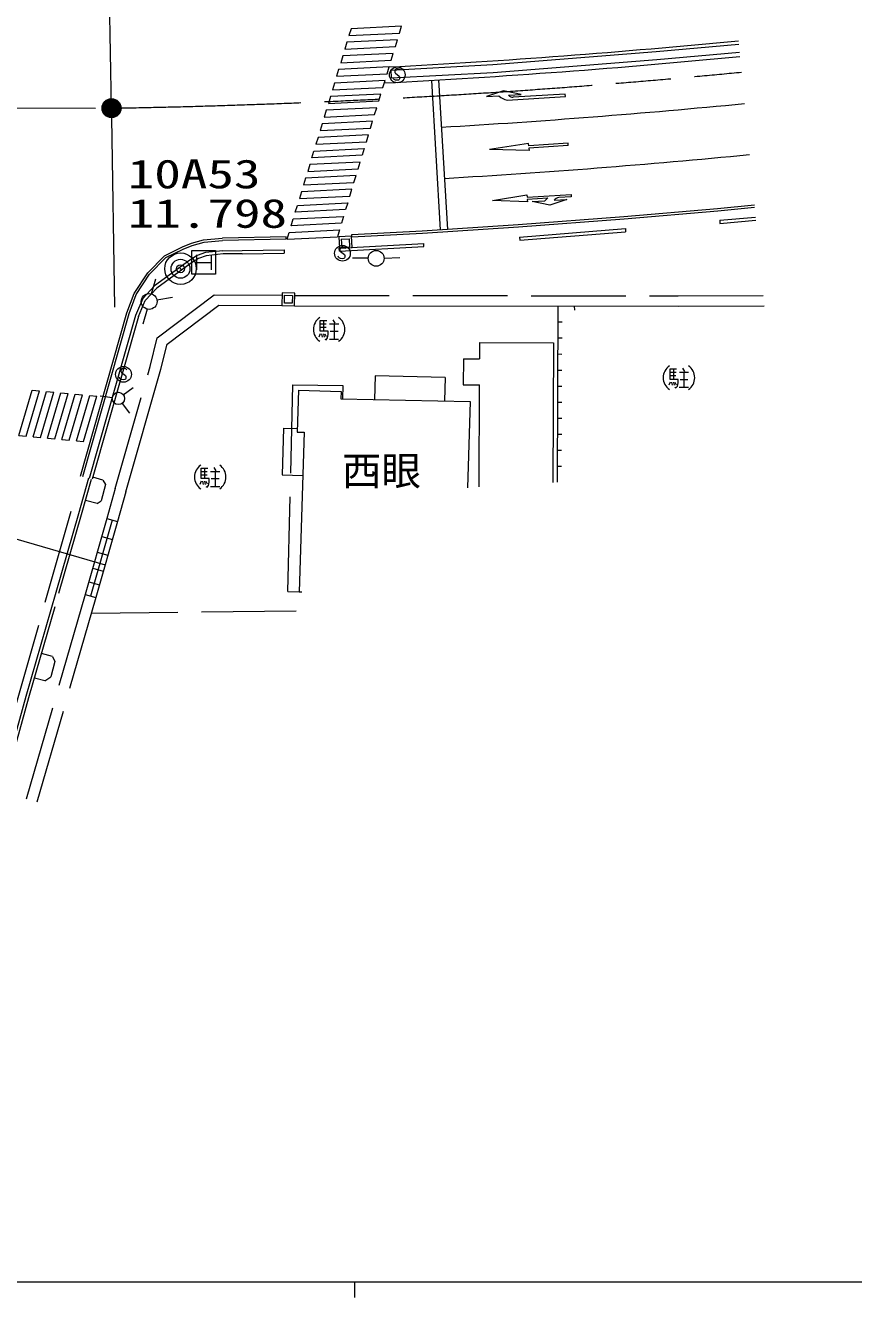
# Model space of a CAD drawing. Units: millimetres, scale not verified. Extents: x 40000 to 680000, y 20000 to 380000.
# Drawn here: x 347152 to 399639, y 204000 to 284632 of the extents above; entities that cross this region are included whole.
import ezdxf
from ezdxf.enums import TextEntityAlignment as Align

# ---------------------------------------------------------------- set-up
doc = ezdxf.new("R2010")
doc.units = ezdxf.units.MM
doc.header["$LTSCALE"] = 1000
doc.header["$PDMODE"] = 32
doc.header["$PDSIZE"] = 500
doc.linetypes.add('CHAIN', pattern=[18.5, 12, -1.5, 3.5, -1.5])
doc.linetypes.add('DASHED', pattern=[7.5, 6, -1.5])
for name, color, linetype, lineweight in [('M-BGD', 7, 'Continuous', 13), ('M-BMK', 2, 'CHAIN', 13), ('M-BMK-OTRS', 5, 'Continuous', 13), ('M-BMK-SRVR', 3, 'Continuous', 13), ('M-STR-STRC', 7, 'Continuous', 13), ('M-TTL-BAND', 7, 'Continuous', 13)]:
    doc.layers.add(name, color=color, linetype=linetype, lineweight=lineweight)
doc.layers.add('M-OTRS', color=6, linetype='Continuous')
doc.styles.add('ＭＳ ゴシック', font='')
doc.styles.get('ＭＳ ゴシック').set_extended_font_data('MS Gothic')

msp = doc.modelspace()

# ---------------------------------------------------------------- linework, layer by layer
at = {"layer": 'M-BGD'}
for p, q in [((387136, 282973), (392362, 283437)), ((376770, 282158), (387136, 282973)), ((376804, 281659), (387180, 282475)), ((387180, 282475), (392411, 282939)), ((370302, 281806), (376770, 282158)), ((370302, 281806), (370329, 281307)), ((370329, 281307), (376804, 281659)), ((378473, 271213), (385176, 271751)), ((385176, 271751), (385192, 271552)), ((391153, 272279), (393430, 272482)), ((391155, 272279), (391171, 272079)), ((391171, 272079), (393449, 272283)), ((367813, 271266), (367023, 271223)), ((367023, 271223), (367061, 270522)), ((367172, 271081), (367671, 271108)), ((367172, 271081), (367199, 270582)), ((367671, 271108), (367699, 270609)), ((367851, 270565), (367813, 271266)), ((378473, 271213), (378488, 271013)), ((378488, 271013), (385192, 271552)), ((358560, 270235), (358037, 270041)), ((359655, 270349), (358560, 270235)), ((359676, 270150), (358606, 270038)), ((359655, 270349), (360884, 270357)), ((360888, 270157), (359676, 270150)), ((360884, 270357), (363552, 270404)), ((360888, 270157), (363556, 270204)), ((363552, 270404), (363556, 270204)), ((367043, 270521), (372397, 270811)), ((367054, 270321), (367043, 270521)), ((367054, 270321), (372408, 270611)), ((367061, 270522), (367851, 270565)), ((367199, 270582), (367699, 270609)), ((372408, 270611), (372397, 270811)), ((357570, 269757), (355342, 268129)), ((357681, 269590), (355474, 267978)), ((358037, 270041), (357570, 269757)), ((358124, 269860), (357681, 269590)), ((357986, 270085), (357986, 269147)), ((357986, 269616), (358924, 269616)), ((358606, 270038), (358124, 269860)), ((358924, 270085), (358924, 269147)), ((368881, 269874), (367881, 269884)), ((369887, 269889), (370886, 269926)), ((355133, 267618), (355406, 268580)), ((355342, 268129), (354585, 267335)), ((355474, 267978), (354730, 267197)), ((354585, 267335), (354121, 266249)), ((354314, 266194), (354730, 267197)), ((355488, 267230), (356471, 267416)), ((356131, 264430), (359406, 266898)), ((359406, 266898), (363410, 266879)), ((363422, 267684), (363410, 266879)), ((364221, 267672), (363422, 267684)), ((363562, 267027), (363570, 267532)), ((364062, 267020), (363562, 267027)), ((363570, 267532), (364069, 267524)), ((364069, 267524), (364062, 267020)), ((364209, 266867), (364221, 267672)), ((354121, 266249), (351186, 255917)), ((354314, 266194), (351378, 255863)), ((354861, 266654), (354592, 265691)), ((363410, 266879), (364209, 266867)), ((364209, 266867), (388530, 266844)), ((380878, 255684), (380917, 266855)), ((381937, 266844), (381949, 266594)), ((388530, 266844), (393978, 266856)), ((365833, 265257), (365833, 265927)), ((365833, 265927), (366251, 265927)), ((365833, 265719), (366211, 265719)), ((365833, 265509), (366209, 265509)), ((366045, 265927), (366045, 265257)), ((366424, 265719), (367011, 265719)), ((366424, 265719), (367006, 265719)), ((366632, 265973), (366757, 265763)), ((366713, 265719), (366713, 264753)), ((380913, 265839), (381163, 265839)), ((365835, 265088), (365751, 264881)), ((366339, 265257), (365833, 265257)), ((365918, 265089), (365962, 264881)), ((366044, 265088), (366086, 264882)), ((366128, 265088), (366212, 264920)), ((366131, 264756), (366209, 264712)), ((366209, 264712), (366297, 264832)), ((366297, 264832), (366339, 265040)), ((366339, 265040), (366339, 265257)), ((366422, 264753), (367004, 264753)), ((366466, 265257), (366964, 265257)), ((375935, 264528), (375933, 263496)), ((375935, 264528), (380614, 264519)), ((380612, 264519), (380588, 255666)), ((380910, 264823), (381160, 264822)), ((355740, 262843), (356131, 264430)), ((380906, 263807), (381156, 263806)), ((374917, 263499), (374898, 261845)), ((374917, 263499), (375933, 263496)), ((388006, 262198), (388006, 262868)), ((388006, 262868), (388424, 262868)), ((388219, 262868), (388219, 262198)), ((388805, 262914), (388930, 262704)), ((353515, 255080), (355740, 262843)), ((369318, 262417), (369272, 260917)), ((373759, 262316), (369318, 262417)), ((373759, 262316), (373715, 260830)), ((380903, 262791), (381153, 262790)), ((388006, 262660), (388385, 262660)), ((388006, 262450), (388383, 262450)), ((388512, 262198), (388006, 262198)), ((388512, 261981), (388512, 262198)), ((388597, 262660), (389184, 262660)), ((388597, 262660), (389179, 262660)), ((388639, 262198), (389138, 262198)), ((388886, 262660), (388886, 261695)), ((346731, 258645), (347577, 261523)), ((347188, 258601), (348033, 261479)), ((347577, 261523), (348033, 261479)), ((347644, 258557), (348489, 261435)), ((348100, 258513), (348945, 261392)), ((348489, 261435), (348945, 261392)), ((348556, 258470), (349401, 261348)), ((349012, 258426), (349857, 261304)), ((349401, 261348), (349857, 261304)), ((349468, 258382), (350313, 261260)), ((350313, 261260), (350770, 261216)), ((353356, 261220), (353985, 261684)), ((364460, 261521), (364378, 258855)), ((364460, 261521), (367166, 261429)), ((367166, 261429), (367150, 260959)), ((374898, 261845), (375929, 261842)), ((375910, 255378), (375928, 261842)), ((380899, 261775), (381149, 261774)), ((388008, 262029), (387924, 261822)), ((388092, 262031), (388135, 261822)), ((388218, 262029), (388260, 261823)), ((388302, 262029), (388386, 261862)), ((388304, 261697), (388383, 261653)), ((388383, 261653), (388470, 261773)), ((388470, 261773), (388512, 261981)), ((388595, 261695), (389177, 261695)), ((349924, 258338), (350770, 261216)), ((350381, 258295), (351226, 261173)), ((350837, 258251), (351682, 261129)), ((351226, 261173), (351682, 261129)), ((351884, 261165), (352656, 261048)), ((353274, 260675), (353737, 260046)), ((367150, 260959), (375335, 260798)), ((375335, 260798), (375170, 255332)), ((380896, 260759), (381146, 260758)), ((380892, 259743), (381142, 259742)), ((363509, 259116), (363426, 256147)), ((363509, 259116), (364385, 259086)), ((364378, 258855), (364808, 258842)), ((364808, 258842), (364503, 248738)), ((346731, 258645), (347188, 258601)), ((347644, 258557), (348100, 258513)), ((348556, 258470), (349012, 258426)), ((349468, 258382), (349924, 258338)), ((350381, 258295), (350837, 258251)), ((380889, 258727), (381139, 258726)), ((380885, 257711), (381135, 257710)), ((358294, 255905), (358294, 256575)), ((358294, 256575), (358712, 256575)), ((358506, 256575), (358506, 255905)), ((359093, 256621), (359218, 256411)), ((380882, 256695), (381132, 256694)), ((351156, 255926), (350511, 253679)), ((358296, 255737), (358212, 255529)), ((358294, 256367), (358673, 256367)), ((358294, 256157), (358670, 256157)), ((358800, 255905), (358294, 255905)), ((358380, 255738), (358423, 255529)), ((358506, 255737), (358547, 255531)), ((358589, 255737), (358673, 255569)), ((358758, 255480), (358800, 255688)), ((358800, 255688), (358800, 255905)), ((358885, 256367), (359472, 256367)), ((358885, 256367), (359467, 256367)), ((358927, 255905), (359426, 255905)), ((359174, 256367), (359174, 255402)), ((363426, 256147), (364725, 256102)), ((358592, 255404), (358670, 255360)), ((358670, 255360), (358758, 255480)), ((358883, 255402), (359465, 255402)), ((352311, 253378), (350937, 248556)), ((352648, 253282), (351273, 248460)), ((352985, 253186), (351610, 248364)), ((352311, 253378), (352985, 253186)), ((351988, 252245), (352661, 252053)), ((351703, 251243), (352376, 251051)), ((351415, 250234), (352088, 250043)), ((351166, 249362), (351840, 249170)), ((349076, 248694), (347184, 242095)), ((350937, 248556), (351610, 248364)), ((364503, 248738), (364660, 248736))]:
    msp.add_line(p, q, dxfattribs=at)
at = {"layer": 'M-BGD', "linetype": 'DASHED'}
for p, q in [((355511, 264840), (359108, 267549)), ((359108, 267549), (363413, 267529)), ((364210, 267517), (388528, 267494)), ((388528, 267494), (393915, 267506)), ((355060, 263010), (355511, 264840)), ((352842, 255273), (355060, 263010)), ((363786, 248750), (364098, 261858)), ((364098, 261858), (367263, 261802)), ((367263, 261802), (367237, 260958)), ((350703, 253624), (351348, 255871)), ((352062, 255811), (351417, 256000)), ((352062, 255811), (352233, 255525)), ((352233, 255525), (351944, 254506)), ((352848, 255271), (352311, 253377)), ((353521, 255078), (352985, 253186)), ((351689, 254330), (350964, 254531)), ((351689, 254330), (351944, 254506)), ((350511, 253679), (349076, 248694)), ((349268, 248639), (350703, 253624)), ((350937, 248558), (346854, 234375)), ((347376, 242040), (349268, 248639)), ((351610, 248364), (347585, 234385)), ((363786, 248750), (364503, 248738)), ((364308, 247502), (351343, 247360)), ((348858, 244625), (348173, 244820)), ((349007, 244321), (348752, 243354)), ((348858, 244625), (349007, 244321)), ((348386, 243097), (347724, 243252)), ((348386, 243097), (348752, 243354)), ((347184, 242095), (346200, 238569)), ((346393, 238516), (347377, 242041))]:
    msp.add_line(p, q, dxfattribs=at)
at = {"layer": 'M-BGD'}
for points in [[(370921, 281795), (370899, 281829), (370864, 281852), (370814, 281870), (370737, 281881), (370670, 281874), (370610, 281845), (370570, 281795), (370559, 281739), (370556, 281702), (370568, 281649), (370598, 281617), (370844, 281420), (370867, 281371), (370878, 281306), (370864, 281248), (370839, 281203), (370798, 281164), (370718, 281154), (370604, 281171), (370556, 281186), (370512, 281215), (370478, 281258), (370452, 281320)], [(367447, 270487), (367424, 270521), (367390, 270544), (367339, 270561), (367263, 270573), (367196, 270565), (367136, 270537), (367096, 270487), (367084, 270431), (367081, 270393), (367094, 270341), (367124, 270308), (367370, 270112), (367393, 270063), (367403, 269998), (367389, 269939), (367365, 269895), (367323, 269856), (367243, 269845), (367130, 269862), (367081, 269877), (367038, 269907), (367004, 269950), (366978, 270012)], [(353569, 262812), (353546, 262846), (353512, 262869), (353461, 262886), (353385, 262898), (353318, 262890), (353258, 262862), (353217, 262812), (353206, 262756), (353203, 262718), (353215, 262666), (353246, 262633), (353492, 262437), (353515, 262388), (353525, 262323), (353511, 262264), (353487, 262220), (353445, 262181), (353365, 262170), (353252, 262187), (353203, 262202), (353160, 262232), (353126, 262275), (353100, 262337)]]:
    msp.add_lwpolyline(points, dxfattribs=at)
msp.add_lwpolyline([(357705, 268866), (357705, 270366), (359205, 270366), (359205, 268866)], close=True, dxfattribs=at)
for centre, radius in [((370720, 281500), 498), ((367245, 270191), 498), ((369383, 269870), 500), ((354996, 267137), 500), ((353367, 262516), 498), ((353042, 260989), 391)]:
    msp.add_circle(centre, radius, dxfattribs=at)
for centre, start, end in [((366304, 265361), 123.85503, 236.14497), ((366498, 265361), 303.85503, 56.14497), ((388478, 262303), 123.85503, 236.14497), ((388671, 262303), 303.85503, 56.14497), ((358765, 256010), 123.85503, 236.14497), ((358959, 256010), 303.85503, 56.14497)]:
    msp.add_arc(centre, 903, start, end, dxfattribs=at)
at = {"layer": 'M-BMK'}
for p, q in [((352610, 279389), (352411, 291018)), ((352826, 266785), (352610, 279389))]:
    msp.add_line(p, q, dxfattribs=at)
msp.add_lwpolyline([(91637, 279783), (191586, 279678), (352610, 279389)], dxfattribs=at)
msp.add_arc((344038, 779316), 500000, 270.98237, 275.56603, dxfattribs=at)
at = {"layer": 'M-BMK-OTRS'}
msp.add_line((337526, 254723), (352201, 250438), dxfattribs=at)
at = {"layer": 'M-BMK-SRVR'}
for radius in [1000, 600]:
    msp.add_circle((356981, 269209), radius, dxfattribs=at)
msp.add_point((356981, 269209), dxfattribs=at)
at = {"layer": 'M-OTRS'}
msp.add_point((352610, 279389), dxfattribs=at)
at = {"layer": 'M-STR-STRC'}
for p, q in [((367789, 284423), (367658, 283993)), ((367658, 283993), (370860, 284151)), ((370991, 284581), (367789, 284423)), ((370860, 284151), (370991, 284581)), ((367527, 283562), (367396, 283132)), ((367396, 283132), (370597, 283290)), ((370729, 283720), (367527, 283562)), ((370597, 283290), (370729, 283720)), ((367265, 282701), (367134, 282271)), ((367134, 282271), (370335, 282429)), ((370466, 282859), (367265, 282701)), ((370335, 282429), (370466, 282859)), ((367004, 281840), (366873, 281410)), ((366873, 281410), (370072, 281568)), ((370203, 281999), (367004, 281840)), ((370072, 281568), (370203, 281999)), ((366742, 280979), (366611, 280548)), ((366611, 280548), (369810, 280707)), ((369941, 281138), (366742, 280979)), ((369810, 280707), (369941, 281138)), ((372886, 281150), (373443, 271667)), ((373335, 281176), (373893, 271693)), ((366480, 280118), (366350, 279687)), ((366350, 279687), (369547, 279847)), ((369678, 280277), (366480, 280118)), ((369547, 279847), (369678, 280277)), ((377445, 280488), (376366, 280119)), ((376366, 280119), (377164, 280169)), ((378561, 280258), (377445, 280488)), ((377682, 279902), (381375, 280135)), ((377763, 280207), (378561, 280258)), ((381365, 280285), (378072, 280077)), ((381375, 280135), (381365, 280285)), ((366219, 279257), (366088, 278826)), ((369416, 279416), (366219, 279257)), ((369284, 278986), (369416, 279416)), ((365957, 278396), (365826, 277965)), ((369153, 278555), (365957, 278396)), ((366088, 278826), (369284, 278986)), ((369022, 278125), (369153, 278555)), ((365695, 277534), (365565, 277104)), ((368891, 277694), (365695, 277534)), ((365826, 277965), (369022, 278125)), ((368759, 277264), (368891, 277694)), ((365303, 276243), (365434, 276673)), ((365434, 276673), (368628, 276834)), ((365565, 277104), (368759, 277264)), ((368628, 276834), (368497, 276403)), ((379044, 277157), (376563, 276774)), ((379072, 276708), (376563, 276774)), ((379053, 277007), (379044, 277157)), ((381548, 277165), (379053, 277007)), ((381558, 277015), (379063, 276857)), ((379063, 276857), (379072, 276708)), ((381558, 277015), (381548, 277165)), ((365172, 275812), (365041, 275382)), ((368365, 275973), (365172, 275812)), ((368497, 276403), (365303, 276243)), ((368234, 275542), (368365, 275973)), ((368103, 275112), (364910, 274951)), ((365041, 275382), (368234, 275542)), ((367971, 274682), (368103, 275112)), ((367840, 274251), (364649, 274090)), ((364910, 274951), (364780, 274521)), ((364780, 274521), (367971, 274682)), ((367709, 273821), (367840, 274251)), ((364387, 273229), (367577, 273390)), ((364649, 274090), (364518, 273659)), ((364518, 273659), (367709, 273821)), ((367577, 273390), (367446, 272960)), ((376754, 273530), (378935, 273893)), ((378964, 273444), (376754, 273530)), ((378935, 273893), (378945, 273743)), ((378945, 273743), (381739, 273920)), ((380251, 273676), (378954, 273594)), ((378954, 273594), (378964, 273444)), ((379263, 273463), (380061, 273513)), ((380380, 273233), (379263, 273463)), ((381459, 273602), (380380, 273233)), ((380660, 273551), (381459, 273602)), ((381748, 273770), (380950, 273720)), ((381739, 273920), (381748, 273770)), ((364256, 272798), (364387, 273229)), ((367446, 272960), (364256, 272798)), ((385086, 272515), (391023, 273037)), ((385099, 272366), (391037, 272888)), ((391023, 273037), (393353, 273266)), ((391037, 272888), (393368, 273116)), ((363995, 271937), (364126, 272368)), ((367184, 272099), (363995, 271937)), ((364126, 272368), (367315, 272529)), ((367315, 272529), (367184, 272099)), ((372299, 271624), (378386, 272019)), ((372309, 271475), (378397, 271870)), ((378386, 272019), (385086, 272515)), ((378397, 271870), (385099, 272366)), ((357685, 270835), (358447, 271036)), ((358447, 271036), (359631, 271143)), ((358473, 270888), (359645, 270993)), ((363683, 271234), (359641, 271143)), ((363687, 271084), (359645, 270993)), ((363687, 271084), (363683, 271234)), ((363733, 271076), (363864, 271507)), ((363733, 271076), (366921, 271238)), ((363864, 271507), (367052, 271669)), ((367052, 271669), (366921, 271238)), ((367840, 271378), (372299, 271624)), ((367848, 271228), (367840, 271378)), ((367848, 271228), (372309, 271475)), ((355964, 270039), (357101, 270599)), ((356053, 269916), (357158, 270460)), ((357101, 270599), (357685, 270835)), ((357158, 270460), (357724, 270690)), ((357724, 270690), (358473, 270888)), ((354900, 268958), (355964, 270039)), ((355017, 268863), (356053, 269916)), ((354040, 267644), (354900, 268958)), ((354175, 267576), (355017, 268863)), ((353575, 266411), (354040, 267644)), ((353717, 266364), (354175, 267576)), ((350638, 256073), (353575, 266411)), ((350782, 256032), (353717, 266364))]:
    msp.add_line(p, q, dxfattribs=at)
at = {"layer": 'M-STR-STRC', "linetype": 'DASHED'}
msp.add_line((350030, 253816), (345719, 238707), dxfattribs=at)
at = {"layer": 'M-STR-STRC'}
for centre, radius, start, end in [((344038, 779316), 498000, 273.00914, 275.56603), ((344038, 779316), 499000, 272.96974, 275.56603), ((377862, 280885), 1000, 225.70359, 259.60485), ((378101, 280576), 500, 227.45544, 266.65041), ((344038, 779316), 502000, 273.36588, 275.56603), ((344038, 779316), 505250, 273.36588, 275.56603), ((380801, 272840), 1000, 123.30712, 137.66863), ((381042, 273228), 500, 100.58555, 139.78051)]:
    msp.add_arc(centre, radius, start, end, dxfattribs=at)
at = {"layer": 'M-TTL-BAND'}
for p, q in [((352011, 279429), (352570, 279988)), ((352012, 279345), (352654, 279988)), ((352022, 279270), (352729, 279977)), ((352027, 279530), (352469, 279972)), ((352040, 279203), (352796, 279960)), ((352063, 279142), (352857, 279936)), ((352077, 279665), (352334, 279922)), ((352092, 279086), (352913, 279907)), ((352126, 279035), (352964, 279873)), ((352164, 278988), (353011, 279835)), ((352206, 278945), (353054, 279793)), ((352253, 278907), (353092, 279746)), ((352304, 278873), (353126, 279695)), ((352359, 278844), (353155, 279640)), ((352420, 278820), (353179, 279579)), ((352487, 278802), (353197, 279512)), ((352561, 278791), (353208, 279438)), ((352645, 278790), (353209, 279354)), ((352744, 278804), (353195, 279255)), ((352875, 278851), (353148, 279124)), ((40000, 205000), (579000, 205000)), ((368000, 205000), (368000, 204000))]:
    msp.add_line(p, q, dxfattribs=at)
msp.add_circle((352610, 279389), 600, dxfattribs=at)

# ---------------------------------------------------------------- texts
at = {"layer": 'M-BGD', "style": 'ＭＳ ゴシック'}
msp.add_text('西眼', height=1833, dxfattribs=at).set_placement((369715, 254931), align=Align.BOTTOM_CENTER)
at = {"layer": 'M-BMK-SRVR', "style": 'ＭＳ ゴシック', "width": 1.35}
for s, p in [('10A53', (353634, 273755)), ('11.798', (353634, 271255))]:
    msp.add_text(s, height=1833, dxfattribs=at).set_placement(p, align=Align.BOTTOM_LEFT)

doc.saveas('drawing.dxf')
